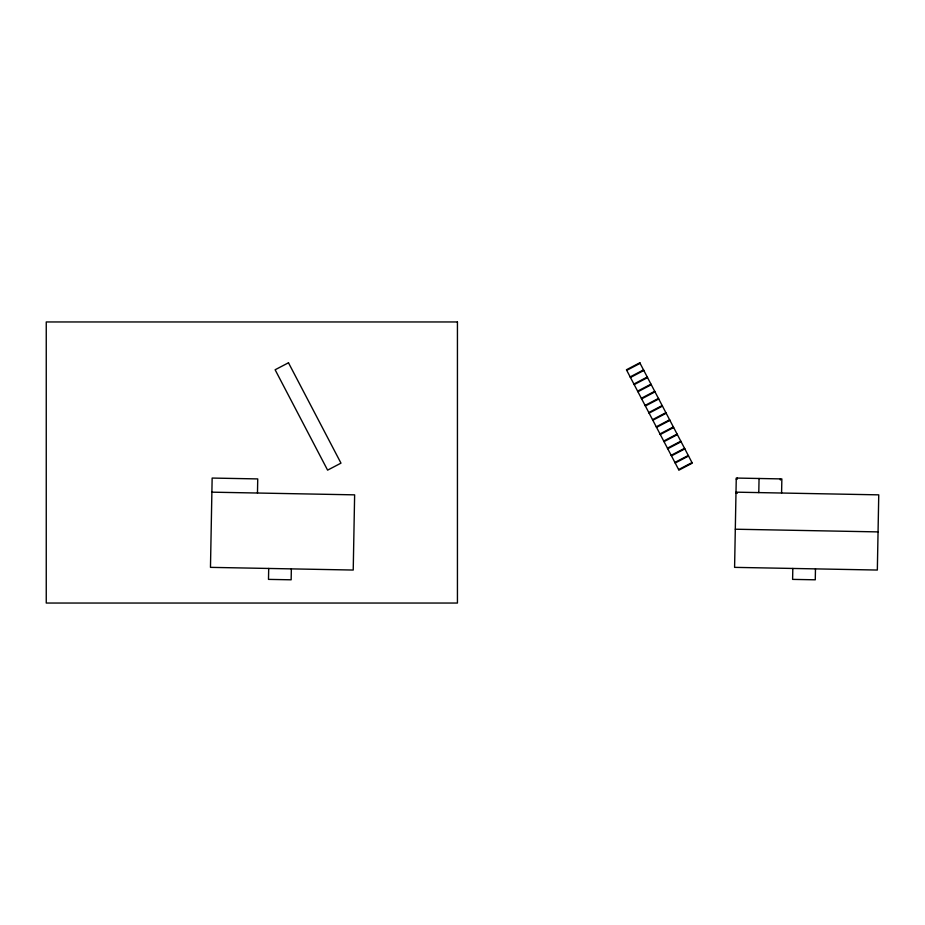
<?xml version="1.0" encoding="UTF-8"?>
<svg xmlns="http://www.w3.org/2000/svg" width="925" height="925" viewBox="0 0 925 925"><rect width="100%" height="100%" fill="white"/><g stroke="black" fill="none" stroke-linecap="round" stroke-linejoin="round"><path stroke-width="1.39" d="M257.474 493.025L257.74 478.919L212.149 478.063L210.472 567.36L353.223 570.043L354.633 494.852L211.883 492.169M268.701 568.447L268.493 579.385L291.144 579.802L291.352 568.875M737.237 478.075L737.213 479.208L736.242 479.185M758.789 492.597L759.055 478.491M780.365 480.017L780.388 478.884M781.59 493.025L781.856 478.919L736.265 478.063L734.589 567.36L877.339 570.043L878.75 494.852L735.999 492.169M792.817 568.447L792.609 579.385L815.272 579.802L815.468 568.875M626.734 370.347L640.112 363.352M630.168 376.903L643.534 369.908M630.457 377.469L643.835 370.474M633.891 384.025L647.269 377.042M634.192 384.603L647.558 377.608M637.614 391.159L650.992 384.164M637.915 391.726L651.293 384.731M641.349 398.282L654.715 391.298M641.649 398.86L655.016 391.865M645.072 405.416L658.45 398.421M645.372 405.983L658.75 398.999M648.807 412.55L662.173 405.555M649.096 413.117L662.473 406.121M652.53 419.672L665.907 412.677M652.83 420.239L666.197 413.255M656.253 426.807L669.631 419.811M656.553 427.373L669.931 420.378M659.987 433.929L673.354 426.934M660.288 434.507L673.654 427.512M663.711 441.063L677.088 434.068M664.011 441.63L677.389 434.634M667.445 448.186L680.812 441.19M667.734 448.764L681.112 441.768M671.168 455.32L684.546 448.324M671.469 455.886L684.835 448.891M674.892 462.442L688.269 455.458M675.192 463.02L688.57 456.025M678.626 469.576L691.993 462.581M735.976 493.314L737.248 493.337M735.306 529.216L878.056 531.898M288.484 362.785L275.118 369.769L327.6 470.143L340.978 463.147L288.484 362.785M639.811 362.785L626.433 369.769L678.927 470.143L692.293 463.147L639.799 362.785M457.436 321.958L46.25 321.958L46.25 603.042L457.436 603.042L457.436 321.958"/></g></svg>
